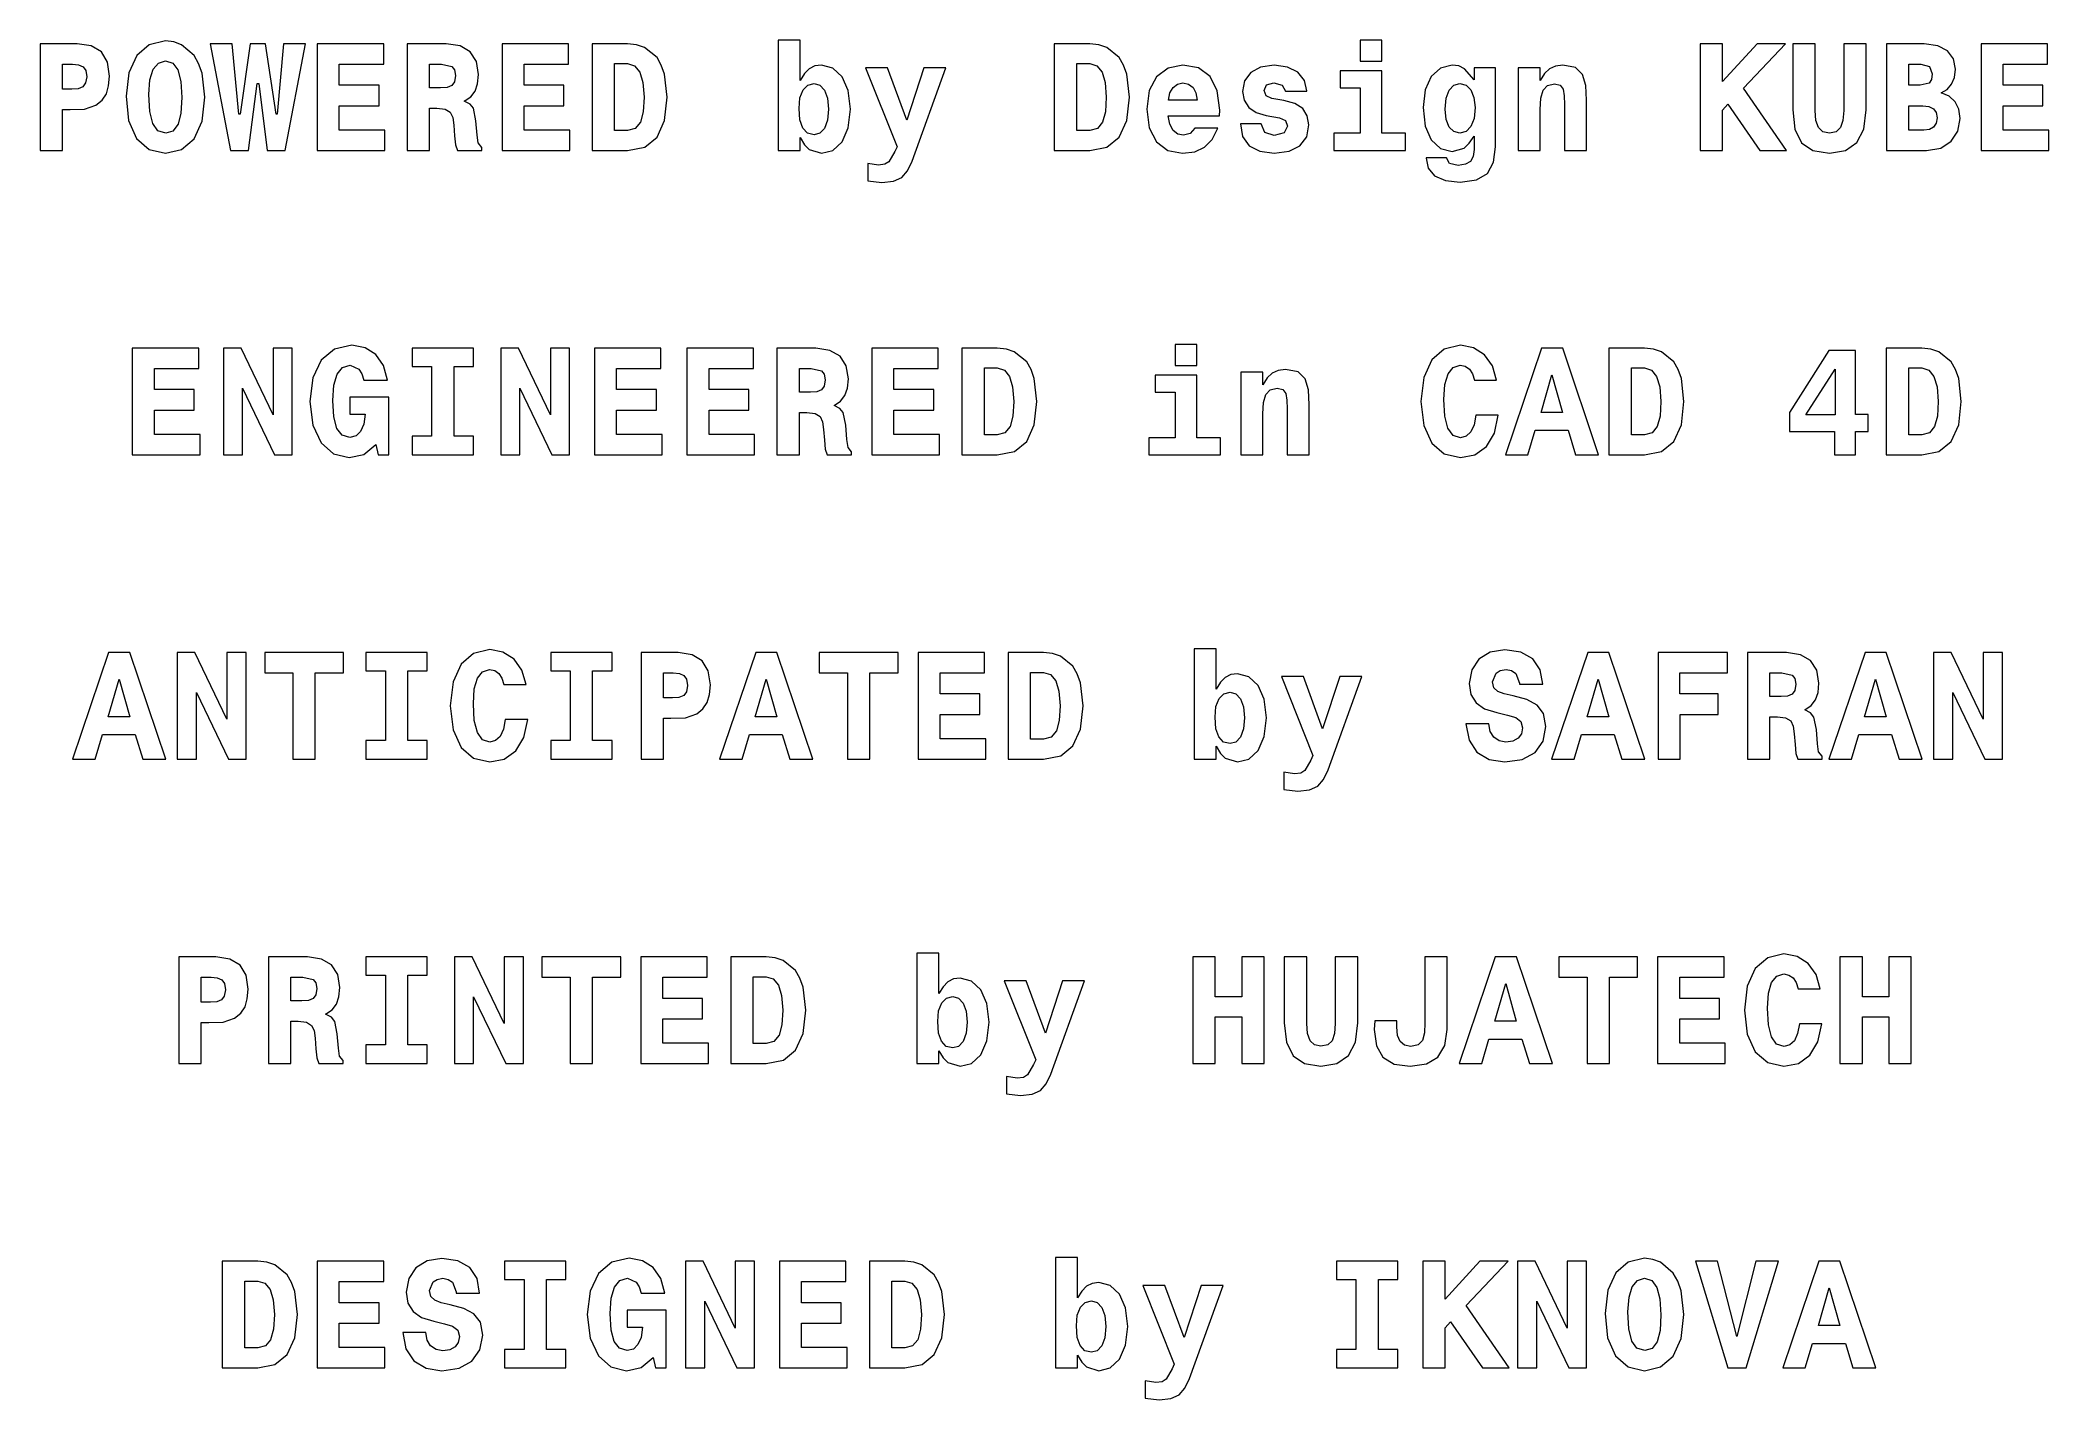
# Model space of a CAD drawing. Extents: x 102 to 168, y 104.1 to 148.8.
import ezdxf

# ---------------------------------------------------------------- set-up
doc = ezdxf.new("R2010")
doc.units = 0

msp = doc.modelspace()

# ---------------------------------------------------------------- linework, layer by layer
at = {"color": 7, "lineweight": 13}
for points in [[(102.042511, 148.643372), (102.042511, 145.143372), (102.778824, 145.143372), (102.778824, 146.484863), (103.02594, 146.484863), (103.500008, 146.5), (103.873207, 146.626083), (104.074936, 146.792511), (104.216141, 147.004318), (104.291794, 147.26152), (104.322052, 147.579254), (104.25145, 148.043228), (104.054764, 148.376083), (103.721909, 148.572769), (103.257935, 148.643372)], [(104.861679, 146.92868), (104.947411, 146.121765), (105.209663, 145.531693), (105.618164, 145.168594), (106.157784, 145.047546), (106.687325, 145.168594), (107.100868, 145.526657), (107.358078, 146.106628), (107.453896, 146.893372), (107.358078, 147.675079), (107.247124, 147.992798), (107.100868, 148.255035), (106.687325, 148.613113), (106.435165, 148.703888), (106.157784, 148.739197), (105.623207, 148.613113), (105.214706, 148.260086), (104.952454, 147.690201)], [(109.50145, 145.143372), (110.091507, 145.143372), (110.752167, 148.648422), (110.036026, 148.648422), (109.824211, 146.333572), (109.78891, 146.333572), (109.440926, 148.648422), (108.94165, 148.648422), (108.608795, 146.333572), (108.563408, 146.333572), (108.34655, 148.648422), (107.630409, 148.648422), (108.291069, 145.143372), (108.886169, 145.143372), (109.173637, 147.337173), (109.219025, 147.337173)], [(111.140495, 148.643372), (111.140495, 145.143372), (113.364563, 145.143372), (113.364563, 145.809082), (111.866722, 145.809082), (111.866722, 146.610947), (113.172913, 146.610947), (113.172913, 147.281708), (111.866722, 147.281708), (111.866722, 147.977661), (113.324211, 147.977661), (113.324211, 148.643372)], [(114.095825, 148.643372), (114.095825, 145.143372), (114.832138, 145.143372), (114.832138, 146.530258), (115.074211, 146.530258), (115.34655, 146.494949), (115.512978, 146.394089), (115.593666, 146.222626), (115.628967, 145.97551), (115.654182, 145.617432), (115.684448, 145.329971), (115.744965, 145.143372), (116.546837, 145.143372), (116.546837, 145.239197), (116.43084, 145.385452), (116.390495, 145.642654), (116.355194, 146.111664), (116.274506, 146.525223), (116.163551, 146.661377), (115.971909, 146.757202), (116.183723, 146.898422), (116.329979, 147.090057), (116.410667, 147.332138), (116.440926, 147.63472), (116.370323, 148.0634), (116.168594, 148.381119), (115.835739, 148.572769), (115.376808, 148.643372)], [(117.21254, 148.643372), (117.21254, 145.143372), (119.436607, 145.143372), (119.436607, 145.809082), (117.938766, 145.809082), (117.938766, 146.610947), (119.244965, 146.610947), (119.244965, 147.281708), (117.938766, 147.281708), (117.938766, 147.977661), (119.396255, 147.977661), (119.396255, 148.643372)], [(121.332855, 148.643372), (120.167877, 148.643372), (120.167877, 145.143372), (121.332855, 145.143372), (121.897705, 145.249283), (122.301163, 145.582138), (122.548279, 146.126801), (122.63401, 146.893372), (122.548279, 147.644806), (122.442368, 147.947403), (122.301163, 148.194519), (121.892654, 148.527374), (121.630409, 148.613113)], [(126.280266, 148.764404), (126.280266, 145.143372), (127.00145, 145.143372), (127.00145, 145.561966), (127.142654, 145.329971), (127.298996, 145.168594), (127.702454, 145.047546), (128.080704, 145.143372), (128.383286, 145.425797), (128.579971, 145.88472), (128.655624, 146.5), (128.579971, 147.110229), (128.383286, 147.564117), (128.080704, 147.846542), (127.702454, 147.947403), (127.480553, 147.917145), (127.298996, 147.82637), (127.142654, 147.664978), (127.00145, 147.438034), (127.00145, 148.764404)], [(136.51297, 148.643372), (135.347992, 148.643372), (135.347992, 145.143372), (136.51297, 145.143372), (137.07782, 145.249283), (137.481277, 145.582138), (137.728394, 146.126801), (137.814117, 146.893372), (137.728394, 147.644806), (137.622482, 147.947403), (137.481277, 148.194519), (137.072769, 148.527374), (136.810516, 148.613113)], [(145.394089, 148.764404), (145.394089, 148.078537), (146.105194, 148.078537), (146.105194, 148.764404)], [(156.564835, 148.643372), (156.564835, 145.143372), (157.291061, 145.143372), (157.291061, 146.459656), (157.472626, 146.656342), (158.516571, 145.143372), (159.399139, 145.143372), (157.98703, 147.185883), (159.368866, 148.643372), (158.435883, 148.643372), (157.291061, 147.40274), (157.291061, 148.643372)], [(159.600861, 148.643372), (159.600861, 146.474777), (159.671463, 145.844376), (159.893372, 145.395538), (160.266571, 145.138321), (160.806198, 145.047546), (161.330688, 145.138321), (161.708923, 145.400574), (161.935883, 145.844376), (162.01152, 146.474777), (162.01152, 148.643372), (161.275208, 148.643372), (161.275208, 146.454605), (161.25, 146.126801), (161.174347, 145.889771), (161.028091, 145.753601), (160.806198, 145.708206), (160.594376, 145.753601), (160.44812, 145.889771), (160.362396, 146.121765), (160.337173, 146.454605), (160.337173, 148.643372)], [(162.677231, 148.643372), (162.677231, 145.143372), (163.993515, 145.143372), (164.462524, 145.219025), (164.810516, 145.440918), (165.027374, 145.773773), (165.103027, 146.192368), (165.057632, 146.494949), (164.931549, 146.742081), (164.734863, 146.92363), (164.477661, 147.034576), (164.669312, 147.145538), (164.815552, 147.317001), (164.911377, 147.53891), (164.946686, 147.816284), (164.881119, 148.149139), (164.689484, 148.411377), (164.37175, 148.582855), (163.922913, 148.643372)], [(165.78891, 148.643372), (165.78891, 145.143372), (168.01297, 145.143372), (168.01297, 145.809082), (166.515121, 145.809082), (166.515121, 146.610947), (167.82132, 146.610947), (167.82132, 147.281708), (166.515121, 147.281708), (166.515121, 147.977661), (167.972626, 147.977661), (167.972626, 148.643372)], [(103.101593, 147.977661), (103.303322, 147.957489), (103.44957, 147.891937), (103.540352, 147.765854), (103.57061, 147.564117), (103.535309, 147.357346), (103.444527, 147.231262), (103.288193, 147.16571), (103.081421, 147.150574), (102.778824, 147.150574), (102.778824, 147.977661)], [(106.157784, 148.088623), (106.394821, 148.01297), (106.561249, 147.786026), (106.662109, 147.407776), (106.697411, 146.883286), (106.667152, 146.363831), (106.571335, 146.000717), (106.404907, 145.778824), (106.167877, 145.708206), (105.910667, 145.783859), (105.739197, 146.020889), (105.643379, 146.419312), (105.613121, 146.979111), (105.648422, 147.458206), (105.754326, 147.806198), (105.925797, 148.01297)], [(114.832138, 147.977661), (115.220467, 147.977661), (115.563408, 147.902023), (115.649139, 147.786026), (115.679398, 147.604462), (115.649139, 147.39769), (115.558365, 147.271606), (115.407066, 147.21109), (115.195251, 147.195969), (114.832138, 147.195969)], [(121.332855, 147.992798), (121.56485, 147.922195), (121.736313, 147.715424), (121.837181, 147.372482), (121.877525, 146.893372), (121.847267, 146.409225), (121.756493, 146.066284), (121.585022, 145.864548), (121.332855, 145.798996), (120.909225, 145.798996), (120.909225, 147.992798)], [(129.23056, 144.144806), (129.684448, 144.08934), (130.067734, 144.129684), (130.340057, 144.250717), (130.531708, 144.472626), (130.682999, 144.790344), (131.787476, 147.851578), (131.061249, 147.851578), (130.50145, 146.136887), (129.876083, 147.851578), (129.144821, 147.851578), (130.183716, 145.264404), (130.113113, 145.103027), (129.916428, 144.765137), (129.780273, 144.684433), (129.573486, 144.659225), (129.23056, 144.709656)], [(136.51297, 147.992798), (136.744965, 147.922195), (136.916428, 147.715424), (137.017303, 147.372482), (137.057648, 146.893372), (137.027374, 146.409225), (136.9366, 146.066284), (136.765137, 145.864548), (136.51297, 145.798996), (136.08934, 145.798996), (136.08934, 147.992798)], [(139.96254, 145.869598), (139.811249, 145.69812), (139.594391, 145.637604), (139.40274, 145.677948), (139.25145, 145.798996), (139.140488, 146.000717), (139.090057, 146.278091), (140.779541, 146.278091), (140.784576, 146.459656), (140.703888, 147.100143), (140.466858, 147.569168), (140.088623, 147.851578), (139.574219, 147.947403), (139.085022, 147.846542), (138.706772, 147.564117), (138.464691, 147.105194), (138.384003, 146.5), (138.464691, 145.88472), (138.706772, 145.425797), (139.074936, 145.143372), (139.559082, 145.047546), (139.96254, 145.097977), (140.285309, 145.244232), (140.532425, 145.496399), (140.719025, 145.869598)], [(142.741364, 146.217575), (142.938049, 146.121765), (143.008652, 145.940201), (142.897705, 145.718292), (142.574921, 145.632568), (142.267288, 145.733429), (142.146255, 146.015854), (141.460373, 146.015854), (141.530975, 145.60231), (141.747833, 145.294662), (142.095825, 145.113113), (142.569885, 145.047546), (143.059082, 145.113113), (143.417145, 145.294662), (143.639053, 145.587173), (143.714691, 145.980545), (143.659225, 146.283142), (143.507935, 146.515137), (143.250717, 146.681549), (142.887604, 146.782425), (142.494232, 146.847977), (142.307648, 146.933716), (142.23703, 147.11528), (142.322769, 147.291794), (142.559799, 147.367432), (142.837173, 147.286743), (142.94812, 147.090057), (143.639053, 147.090057), (143.639053, 147.100143), (143.5634, 147.443085), (143.351593, 147.710373), (143.013687, 147.881851), (142.569885, 147.942368), (142.126083, 147.881851), (141.803314, 147.705338), (141.601593, 147.432999), (141.536026, 147.079971), (141.586456, 146.78746), (141.737762, 146.555481), (141.979828, 146.389053), (142.312683, 146.293228)], [(149.141205, 145.17363), (149.110947, 144.946686), (149.020172, 144.780258), (148.858795, 144.684433), (148.616714, 144.649139), (148.329254, 144.714691), (148.233429, 144.896255), (147.557632, 144.896255), (147.557632, 144.886169), (147.628235, 144.553314), (147.840057, 144.306198), (148.193085, 144.154892), (148.682281, 144.099426), (149.216858, 144.175079), (149.574921, 144.386887), (149.771606, 144.755051), (149.837173, 145.264404), (149.837173, 147.856628), (149.141205, 147.856628), (149.141205, 147.458206), (148.823486, 147.82637), (148.636887, 147.917145), (148.414978, 147.947403), (148.031708, 147.846542), (147.729111, 147.569168), (147.532425, 147.130402), (147.461823, 146.555481), (147.532425, 145.940201), (147.729111, 145.486313), (148.031708, 145.203888), (148.414978, 145.108063), (148.80835, 145.219025), (148.969742, 145.375366), (149.141205, 145.607346)], [(150.583572, 147.851578), (150.583572, 145.143372), (151.304749, 145.143372), (151.304749, 146.489914), (151.324921, 146.858063), (151.400574, 147.120316), (151.546829, 147.276657), (151.773773, 147.332138), (151.960373, 147.281708), (152.061234, 147.150574), (152.096542, 146.933716), (152.106628, 146.651291), (152.106628, 145.143372), (152.827805, 145.143372), (152.827805, 146.78746), (152.802597, 147.271606), (152.701721, 147.63472), (152.469742, 147.861664), (152.056198, 147.942368), (151.814117, 147.912109), (151.612396, 147.82132), (151.445969, 147.664978), (151.304749, 147.438034), (151.304749, 147.851578)], [(163.413544, 147.977661), (163.811951, 147.977661), (164.089325, 147.896973), (164.18515, 147.654892), (164.159943, 147.468292), (164.08429, 147.35231), (163.791779, 147.281708), (163.413544, 147.281708)], [(127.460381, 147.342224), (127.652023, 147.286743), (127.803322, 147.125366), (127.899139, 146.863113), (127.934448, 146.5), (127.899139, 146.131851), (127.803322, 145.864548), (127.652023, 145.703171), (127.460381, 145.65274), (127.248566, 145.703171), (127.092224, 145.869598), (126.996407, 146.141937), (126.966141, 146.520172), (126.996407, 146.873199), (127.097267, 147.130402), (127.253609, 147.286743)], [(140.043228, 146.797546), (139.105194, 146.797546), (139.145538, 147.029541), (139.25145, 147.206055), (139.397705, 147.317001), (139.574219, 147.357346), (139.760803, 147.317001), (139.907059, 147.21109), (139.997833, 147.034576)], [(146.881851, 145.703171), (146.105194, 145.703171), (146.105194, 147.760803), (144.738464, 147.760803), (144.738464, 147.195969), (145.394089, 147.195969), (145.394089, 145.703171), (144.531708, 145.703171), (144.531708, 145.143372), (146.881851, 145.143372)], [(148.672195, 145.708206), (148.47551, 145.758652), (148.319168, 145.909943), (148.218292, 146.157059), (148.182999, 146.5), (148.218292, 146.863113), (148.314117, 147.125366), (148.470459, 147.286743), (148.672195, 147.342224), (148.873917, 147.286743), (149.035309, 147.130402), (149.131119, 146.883286), (149.171478, 146.555481), (149.136169, 146.187317), (149.035309, 145.925079), (148.878967, 145.758652)], [(163.413544, 146.610947), (163.872467, 146.610947), (164.074203, 146.585739), (164.220459, 146.510086), (164.311234, 146.389053), (164.341492, 146.217575), (164.311234, 146.036026), (164.225494, 145.909943), (164.089325, 145.83429), (163.90274, 145.809082), (163.413544, 145.809082)], [(105.068443, 138.643372), (105.068443, 135.143372), (107.292511, 135.143372), (107.292511, 135.809082), (105.79467, 135.809082), (105.79467, 136.610947), (107.100868, 136.610947), (107.100868, 137.281708), (105.79467, 137.281708), (105.79467, 137.977661), (107.252159, 137.977661), (107.252159, 138.643372)], [(108.059082, 138.643372), (108.059082, 135.143372), (108.689484, 135.143372), (108.689484, 137.327087), (109.743515, 135.143372), (110.323486, 135.143372), (110.323486, 138.643372), (109.693085, 138.643372), (109.693085, 136.44957), (108.639053, 138.643372)], [(113.445244, 137.58934), (113.314125, 138.073486), (113.067001, 138.4366), (112.719025, 138.658508), (112.280258, 138.739197), (111.70533, 138.613113), (111.271614, 138.244949), (110.99424, 137.664978), (110.898415, 136.893372), (110.99424, 136.116714), (111.271614, 135.536743), (111.680115, 135.168594), (112.194527, 135.047546), (112.67363, 135.153458), (113.061958, 135.476227), (113.142654, 135.143372), (113.490631, 135.143372), (113.490631, 137.034576), (112.209656, 137.034576), (112.209656, 136.474777), (112.719025, 136.474777), (112.668587, 136.141937), (112.567726, 135.904892), (112.416428, 135.758652), (112.214699, 135.713257), (111.96254, 135.783859), (111.786026, 136.005768), (111.685158, 136.384003), (111.6549, 136.92363), (111.690201, 137.427948), (111.796112, 137.791061), (111.972626, 138.007919), (112.224785, 138.083572), (112.512253, 137.957489), (112.60807, 137.806198), (112.67363, 137.58934)], [(114.897697, 138.038177), (114.897697, 135.748566), (114.257202, 135.748566), (114.257202, 135.143372), (116.274498, 135.143372), (116.274498, 135.748566), (115.63401, 135.748566), (115.63401, 138.038177), (116.274498, 138.038177), (116.274498, 138.643372), (114.257202, 138.643372), (114.257202, 138.038177)], [(117.167145, 138.643372), (117.167145, 135.143372), (117.797554, 135.143372), (117.797554, 137.327087), (118.851585, 135.143372), (119.431557, 135.143372), (119.431557, 138.643372), (118.801155, 138.643372), (118.801155, 136.44957), (117.747116, 138.643372)], [(120.248558, 138.643372), (120.248558, 135.143372), (122.472626, 135.143372), (122.472626, 135.809082), (120.974785, 135.809082), (120.974785, 136.610947), (122.280983, 136.610947), (122.280983, 137.281708), (120.974785, 137.281708), (120.974785, 137.977661), (122.432281, 137.977661), (122.432281, 138.643372)], [(123.284584, 138.643372), (123.284584, 135.143372), (125.508652, 135.143372), (125.508652, 135.809082), (124.010811, 135.809082), (124.010811, 136.610947), (125.317001, 136.610947), (125.317001, 137.281708), (124.010811, 137.281708), (124.010811, 137.977661), (125.4683, 137.977661), (125.4683, 138.643372)], [(126.239914, 138.643372), (126.239914, 135.143372), (126.976227, 135.143372), (126.976227, 136.530258), (127.2183, 136.530258), (127.490639, 136.494949), (127.657059, 136.394089), (127.737755, 136.222626), (127.773056, 135.97551), (127.798271, 135.617432), (127.828537, 135.329971), (127.889053, 135.143372), (128.690918, 135.143372), (128.690918, 135.239197), (128.574936, 135.385452), (128.534576, 135.642654), (128.499283, 136.111664), (128.418594, 136.525223), (128.307648, 136.661377), (128.115997, 136.757202), (128.32782, 136.898422), (128.47406, 137.090057), (128.554764, 137.332138), (128.585022, 137.63472), (128.514404, 138.0634), (128.312683, 138.381119), (127.979828, 138.572769), (127.520897, 138.643372)], [(129.356628, 138.643372), (129.356628, 135.143372), (131.580688, 135.143372), (131.580688, 135.809082), (130.082855, 135.809082), (130.082855, 136.610947), (131.389053, 136.610947), (131.389053, 137.281708), (130.082855, 137.281708), (130.082855, 137.977661), (131.540344, 137.977661), (131.540344, 138.643372)], [(133.476944, 138.643372), (132.311966, 138.643372), (132.311966, 135.143372), (133.476944, 135.143372), (134.041794, 135.249283), (134.445251, 135.582138), (134.692368, 136.126801), (134.778107, 136.893372), (134.692368, 137.644806), (134.586456, 137.947403), (134.445251, 138.194519), (134.036743, 138.527374), (133.77449, 138.613113)], [(139.322052, 138.764404), (139.322052, 138.078537), (140.033142, 138.078537), (140.033142, 138.764404)], [(149.196686, 136.444519), (149.136169, 136.121765), (149.030258, 135.889771), (148.878967, 135.748566), (148.692352, 135.703171), (148.445236, 135.778824), (148.278809, 136.015854), (148.177948, 136.409225), (148.14769, 136.958939), (148.177948, 137.44812), (148.283859, 137.801147), (148.450287, 138.01297), (148.682281, 138.083572), (148.848694, 138.048264), (148.984863, 137.957489), (149.085724, 137.801147), (149.151291, 137.58934), (149.877518, 137.58934), (149.741348, 138.0634), (149.484146, 138.426514), (149.121033, 138.658508), (148.687317, 138.739197), (148.15274, 138.613113), (147.744232, 138.260086), (147.481979, 137.680115), (147.391205, 136.893372), (147.481979, 136.101578), (147.744232, 135.521606), (148.15274, 135.168594), (148.687317, 135.047546), (149.161377, 135.143372), (149.539627, 135.41571), (149.801865, 135.854462), (149.932999, 136.444519)], [(151.350143, 138.643372), (150.164978, 135.143372), (150.906342, 135.143372), (151.143372, 135.945251), (152.222626, 135.945251), (152.469742, 135.143372), (153.226227, 135.143372), (152.046112, 138.643372)], [(154.729095, 138.643372), (153.564117, 138.643372), (153.564117, 135.143372), (154.729095, 135.143372), (155.293945, 135.249283), (155.697403, 135.582138), (155.944519, 136.126801), (156.030258, 136.893372), (155.944519, 137.644806), (155.838608, 137.947403), (155.697403, 138.194519), (155.288895, 138.527374), (155.026657, 138.613113)], [(160.977661, 135.904892), (160.977661, 135.143372), (161.668579, 135.143372), (161.668579, 135.904892), (162.077087, 135.904892), (162.077087, 136.464691), (161.668579, 136.464691), (161.668579, 138.567719), (160.791061, 138.567719), (159.494949, 136.525223), (159.494949, 135.904892)], [(163.837173, 138.643372), (162.67218, 138.643372), (162.67218, 135.143372), (163.837173, 135.143372), (164.402008, 135.249283), (164.805466, 135.582138), (165.052582, 136.126801), (165.138321, 136.893372), (165.052582, 137.644806), (164.946686, 137.947403), (164.805466, 138.194519), (164.396973, 138.527374), (164.13472, 138.613113)], [(126.976227, 137.977661), (127.364555, 137.977661), (127.707497, 137.902023), (127.793228, 137.786026), (127.823486, 137.604462), (127.793228, 137.39769), (127.702454, 137.271606), (127.551155, 137.21109), (127.33934, 137.195969), (126.976227, 137.195969)], [(133.476944, 137.992798), (133.708939, 137.922195), (133.880402, 137.715424), (133.981262, 137.372482), (134.021606, 136.893372), (133.991364, 136.409225), (133.900574, 136.066284), (133.729111, 135.864548), (133.476944, 135.798996), (133.053314, 135.798996), (133.053314, 137.992798)], [(141.475494, 137.851578), (141.475494, 135.143372), (142.196686, 135.143372), (142.196686, 136.489914), (142.216858, 136.858063), (142.292511, 137.120316), (142.438751, 137.276657), (142.66571, 137.332138), (142.852295, 137.281708), (142.953171, 137.150574), (142.988464, 136.933716), (142.998566, 136.651291), (142.998566, 135.143372), (143.719742, 135.143372), (143.719742, 136.78746), (143.694519, 137.271606), (143.593658, 137.63472), (143.361664, 137.861664), (142.94812, 137.942368), (142.706055, 137.912109), (142.504318, 137.82132), (142.337891, 137.664978), (142.196686, 137.438034), (142.196686, 137.851578)], [(154.729095, 137.992798), (154.96109, 137.922195), (155.132568, 137.715424), (155.233429, 137.372482), (155.273773, 136.893372), (155.243515, 136.409225), (155.15274, 136.066284), (154.981262, 135.864548), (154.729095, 135.798996), (154.305466, 135.798996), (154.305466, 137.992798)], [(160.034576, 136.44957), (160.997833, 137.957489), (160.997833, 136.44957)], [(163.837173, 137.992798), (164.069153, 137.922195), (164.240631, 137.715424), (164.341492, 137.372482), (164.381836, 136.893372), (164.351578, 136.409225), (164.260803, 136.066284), (164.089325, 135.864548), (163.837173, 135.798996), (163.413544, 135.798996), (163.413544, 137.992798)], [(140.809799, 135.703171), (140.033142, 135.703171), (140.033142, 137.760803), (138.666428, 137.760803), (138.666428, 137.195969), (139.322052, 137.195969), (139.322052, 135.703171), (138.459656, 135.703171), (138.459656, 135.143372), (140.809799, 135.143372)], [(151.693085, 137.770889), (152.041061, 136.535309), (151.335007, 136.535309)], [(104.291794, 128.643372), (103.106636, 125.143372), (103.847992, 125.143372), (104.085022, 125.945244), (105.164276, 125.945244), (105.411392, 125.143372), (106.167877, 125.143372), (104.987762, 128.643372)], [(106.541077, 128.643372), (106.541077, 125.143372), (107.171478, 125.143372), (107.171478, 127.327087), (108.22551, 125.143372), (108.805481, 125.143372), (108.805481, 128.643372), (108.175079, 128.643372), (108.175079, 126.44957), (107.121048, 128.643372)], [(110.343666, 127.977669), (110.343666, 125.143372), (111.074936, 125.143372), (111.074936, 127.977669), (112.002892, 127.977669), (112.002892, 128.643372), (109.41571, 128.643372), (109.41571, 127.977669)], [(113.379692, 128.038177), (113.379692, 125.748558), (112.739197, 125.748558), (112.739197, 125.143372), (114.756493, 125.143372), (114.756493, 125.748558), (114.116005, 125.748558), (114.116005, 128.038177), (114.756493, 128.038177), (114.756493, 128.643372), (112.739197, 128.643372), (112.739197, 128.038177)], [(117.318451, 126.444527), (117.257935, 126.121758), (117.152023, 125.889771), (117.000725, 125.748558), (116.814133, 125.703171), (116.567009, 125.778816), (116.400581, 126.015846), (116.299721, 126.409225), (116.269463, 126.958931), (116.299721, 127.448128), (116.405624, 127.801155), (116.572052, 128.01297), (116.804039, 128.083572), (116.970467, 128.048264), (117.106636, 127.957489), (117.207504, 127.801155), (117.273064, 127.58934), (117.999283, 127.58934), (117.863121, 128.0634), (117.605911, 128.426514), (117.242805, 128.658508), (116.809082, 128.739197), (116.274506, 128.613113), (115.866005, 128.260086), (115.603752, 127.680115), (115.512978, 126.893372), (115.603752, 126.101585), (115.866005, 125.521614), (116.274506, 125.168587), (116.809082, 125.047554), (117.28315, 125.143372), (117.661392, 125.415703), (117.923637, 125.854469), (118.054764, 126.444527)], [(119.451736, 128.038177), (119.451736, 125.748558), (118.811249, 125.748558), (118.811249, 125.143372), (120.828537, 125.143372), (120.828537, 125.748558), (120.188049, 125.748558), (120.188049, 128.038177), (120.828537, 128.038177), (120.828537, 128.643372), (118.811249, 128.643372), (118.811249, 128.038177)], [(121.776665, 128.643372), (121.776665, 125.143372), (122.512978, 125.143372), (122.512978, 126.484871), (122.760094, 126.484871), (123.234161, 126.5), (123.607361, 126.626083), (123.809082, 126.792503), (123.950294, 127.004326), (124.02594, 127.261528), (124.056206, 127.579254), (123.985596, 128.043228), (123.78891, 128.376083), (123.456062, 128.572769), (122.992081, 128.643372)], [(125.543961, 128.643372), (124.358795, 125.143372), (125.100151, 125.143372), (125.337189, 125.945244), (126.416435, 125.945244), (126.663551, 125.143372), (127.420036, 125.143372), (126.239922, 128.643372)], [(128.559814, 127.977669), (128.559814, 125.143372), (129.291077, 125.143372), (129.291077, 127.977669), (130.219025, 127.977669), (130.219025, 128.643372), (127.631851, 128.643372), (127.631851, 127.977669)], [(130.874649, 128.643372), (130.874649, 125.143372), (133.098709, 125.143372), (133.098709, 125.809074), (131.600876, 125.809074), (131.600876, 126.610954), (132.907074, 126.610954), (132.907074, 127.2817), (131.600876, 127.2817), (131.600876, 127.977669), (133.058365, 127.977669), (133.058365, 128.643372)], [(134.994965, 128.643372), (133.829971, 128.643372), (133.829971, 125.143372), (134.994965, 125.143372), (135.559799, 125.249283), (135.963257, 125.58213), (136.210388, 126.126801), (136.296112, 126.893372), (136.210388, 127.644814), (136.104477, 127.947403), (135.963257, 128.194519), (135.554764, 128.527374), (135.292511, 128.613113)], [(139.942368, 128.764404), (139.942368, 125.143372), (140.663544, 125.143372), (140.663544, 125.561958), (140.804764, 125.329971), (140.96109, 125.168587), (141.364563, 125.047554), (141.742798, 125.143372), (142.045395, 125.425789), (142.242081, 125.884727), (142.317719, 126.5), (142.242081, 127.110229), (142.045395, 127.564117), (141.742798, 127.846542), (141.364563, 127.947403), (141.142654, 127.917145), (140.96109, 127.82637), (140.804764, 127.664986), (140.663544, 127.438042), (140.663544, 128.764404)], [(151.390488, 127.599426), (151.304749, 128.078537), (151.062683, 128.4366), (150.674347, 128.653458), (150.144806, 128.734146), (149.66571, 128.653458), (149.297546, 128.426514), (149.060516, 128.078537), (148.979828, 127.629684), (149.035309, 127.261528), (149.201736, 126.989197), (149.484146, 126.797554), (149.887604, 126.671471), (150.235596, 126.590775), (150.502884, 126.505043), (150.669312, 126.37896), (150.729828, 126.172188), (150.689484, 125.975502), (150.583572, 125.829254), (150.407059, 125.733429), (150.180115, 125.703171), (149.958221, 125.743515), (149.781708, 125.859512), (149.66571, 126.046112), (149.620316, 126.298271), (148.868881, 126.298271), (148.969742, 125.76873), (149.231995, 125.375359), (149.630402, 125.133286), (150.149857, 125.047554), (150.719742, 125.133286), (151.138336, 125.360229), (151.400574, 125.728386), (151.491364, 126.21254), (151.41571, 126.636169), (151.203888, 126.913544), (150.865997, 127.0951), (150.417145, 127.216141), (150.124634, 127.2817), (149.917877, 127.362389), (149.786743, 127.483429), (149.746399, 127.680115), (149.862396, 127.967583), (149.998566, 128.048264), (150.185165, 128.083572), (150.361664, 128.048264), (150.502884, 127.957489), (150.623917, 127.639771), (150.623917, 127.599426)], [(152.868164, 128.643372), (151.682999, 125.143372), (152.424347, 125.143372), (152.661377, 125.945244), (153.740631, 125.945244), (153.987762, 125.143372), (154.744232, 125.143372), (153.564117, 128.643372)], [(155.177948, 128.643372), (155.177948, 125.143372), (155.904175, 125.143372), (155.904175, 126.610954), (157.154907, 126.610954), (157.154907, 127.2817), (155.899139, 127.2817), (155.899139, 127.977669), (157.46254, 127.977669), (157.46254, 128.643372)], [(158.118164, 128.643372), (158.118164, 125.143372), (158.854462, 125.143372), (158.854462, 126.530258), (159.096542, 126.530258), (159.368866, 126.494957), (159.535309, 126.394089), (159.615997, 126.222626), (159.651291, 125.975502), (159.676514, 125.617432), (159.706772, 125.329971), (159.767288, 125.143372), (160.569168, 125.143372), (160.569168, 125.239189), (160.453171, 125.385445), (160.412827, 125.642654), (160.377518, 126.111671), (160.296829, 126.525215), (160.185883, 126.661385), (159.994232, 126.757202), (160.206055, 126.898415), (160.35231, 127.090057), (160.432999, 127.33213), (160.463257, 127.634727), (160.392654, 128.0634), (160.190918, 128.381119), (159.858063, 128.572769), (159.399139, 128.643372)], [(161.976227, 128.643372), (160.791061, 125.143372), (161.53241, 125.143372), (161.769455, 125.945244), (162.848694, 125.945244), (163.095825, 125.143372), (163.852295, 125.143372), (162.67218, 128.643372)], [(164.225494, 128.643372), (164.225494, 125.143372), (164.855896, 125.143372), (164.855896, 127.327087), (165.909943, 125.143372), (166.489914, 125.143372), (166.489914, 128.643372), (165.859512, 128.643372), (165.859512, 126.44957), (164.805481, 128.643372)], [(134.994965, 127.992798), (135.226959, 127.922188), (135.398422, 127.715416), (135.499283, 127.372475), (135.539627, 126.893372), (135.509369, 126.409225), (135.418594, 126.066284), (135.247131, 125.864555), (134.994965, 125.798988), (134.571335, 125.798988), (134.571335, 127.992798)], [(104.634735, 127.770889), (104.982719, 126.535301), (104.276665, 126.535301)], [(122.835739, 127.977669), (123.037476, 127.957489), (123.183723, 127.89193), (123.274506, 127.765854), (123.304764, 127.564117), (123.269463, 127.357346), (123.17868, 127.23127), (123.022339, 127.165703), (122.815567, 127.150574), (122.512978, 127.150574), (122.512978, 127.977669)], [(125.886894, 127.770889), (126.234879, 126.535301), (125.528824, 126.535301)], [(141.122482, 127.342216), (141.314117, 127.286743), (141.465424, 127.125359), (141.561249, 126.863113), (141.596542, 126.5), (141.561249, 126.131844), (141.465424, 125.864555), (141.314117, 125.703171), (141.122482, 125.65274), (140.910675, 125.703171), (140.754333, 125.869598), (140.658508, 126.14193), (140.62825, 126.520172), (140.658508, 126.873199), (140.759369, 127.130402), (140.91571, 127.286743)], [(142.892654, 124.144814), (143.346542, 124.08934), (143.729828, 124.129684), (144.002167, 124.250717), (144.193802, 124.472626), (144.345108, 124.790344), (145.44957, 127.851585), (144.723343, 127.851585), (144.163544, 126.136887), (143.538193, 127.851585), (142.806915, 127.851585), (143.845825, 125.264412), (143.775223, 125.103027), (143.578537, 124.765129), (143.442368, 124.684441), (143.235596, 124.659225), (142.892654, 124.709656)], [(153.21109, 127.770889), (153.559082, 126.535301), (152.853027, 126.535301)], [(158.854462, 127.977669), (159.242798, 127.977669), (159.585739, 127.902016), (159.671478, 127.786026), (159.701721, 127.604469), (159.671478, 127.397697), (159.580688, 127.271614), (159.429398, 127.211098), (159.217575, 127.195969), (158.854462, 127.195969)], [(162.319168, 127.770889), (162.667145, 126.535301), (161.96109, 126.535301)], [(130.83429, 118.764412), (130.83429, 115.143372), (131.555481, 115.143372), (131.555481, 115.561958), (131.696686, 115.329971), (131.853027, 115.168587), (132.256485, 115.047554), (132.634735, 115.143372), (132.937317, 115.425789), (133.134003, 115.884727), (133.209656, 116.5), (133.134003, 117.110229), (132.937317, 117.564117), (132.634735, 117.846542), (132.256485, 117.947403), (132.034592, 117.917145), (131.853027, 117.82637), (131.696686, 117.664986), (131.555481, 117.438042), (131.555481, 118.764412)], [(106.596542, 118.643372), (106.596542, 115.143372), (107.332855, 115.143372), (107.332855, 116.484871), (107.579971, 116.484871), (108.054039, 116.5), (108.427238, 116.626083), (108.628967, 116.792503), (108.770172, 117.004326), (108.845825, 117.261528), (108.876083, 117.579254), (108.805481, 118.043228), (108.608795, 118.376083), (108.27594, 118.572769), (107.811966, 118.643372)], [(109.541786, 118.643372), (109.541786, 115.143372), (110.278099, 115.143372), (110.278099, 116.530258), (110.520172, 116.530258), (110.792511, 116.494957), (110.958939, 116.394089), (111.039627, 116.222626), (111.074928, 115.975502), (111.100143, 115.617432), (111.130409, 115.329971), (111.190926, 115.143372), (111.992798, 115.143372), (111.992798, 115.239189), (111.876801, 115.385445), (111.836456, 115.642654), (111.801155, 116.111671), (111.720467, 116.525215), (111.609512, 116.661385), (111.41787, 116.757202), (111.629684, 116.898415), (111.77594, 117.090057), (111.856628, 117.33213), (111.886887, 117.634727), (111.816284, 118.0634), (111.614555, 118.381126), (111.2817, 118.572769), (110.822769, 118.643372)], [(113.379684, 118.038185), (113.379684, 115.748558), (112.739197, 115.748558), (112.739197, 115.143372), (114.756485, 115.143372), (114.756485, 115.748558), (114.115997, 115.748558), (114.115997, 118.038185), (114.756485, 118.038185), (114.756485, 118.643372), (112.739197, 118.643372), (112.739197, 118.038185)], [(115.649139, 118.643372), (115.649139, 115.143372), (116.279541, 115.143372), (116.279541, 117.327087), (117.333572, 115.143372), (117.913544, 115.143372), (117.913544, 118.643372), (117.283142, 118.643372), (117.283142, 116.44957), (116.229111, 118.643372)], [(119.451729, 117.977669), (119.451729, 115.143372), (120.182999, 115.143372), (120.182999, 117.977669), (121.110954, 117.977669), (121.110954, 118.643372), (118.523781, 118.643372), (118.523781, 117.977669)], [(121.766571, 118.643372), (121.766571, 115.143372), (123.990639, 115.143372), (123.990639, 115.809074), (122.492798, 115.809074), (122.492798, 116.610954), (123.798996, 116.610954), (123.798996, 117.2817), (122.492798, 117.2817), (122.492798, 117.977669), (123.950287, 117.977669), (123.950287, 118.643372)], [(125.886887, 118.643372), (124.721909, 118.643372), (124.721909, 115.143372), (125.886887, 115.143372), (126.451736, 115.249283), (126.855194, 115.58213), (127.10231, 116.126801), (127.188042, 116.893372), (127.10231, 117.644814), (126.996399, 117.947403), (126.855194, 118.194527), (126.446686, 118.527374), (126.184441, 118.613113)], [(139.902023, 118.643372), (139.902023, 115.143372), (140.638336, 115.143372), (140.638336, 116.671471), (141.505768, 116.671471), (141.505768, 115.143372), (142.23703, 115.143372), (142.23703, 118.643372), (141.505768, 118.643372), (141.505768, 117.33213), (140.638336, 117.33213), (140.638336, 118.643372)], [(142.90274, 118.643372), (142.90274, 116.474785), (142.973343, 115.844383), (143.195251, 115.395531), (143.568451, 115.138329), (144.108063, 115.047554), (144.632568, 115.138329), (145.010803, 115.400574), (145.237747, 115.844383), (145.3134, 116.474785), (145.3134, 118.643372), (144.577087, 118.643372), (144.577087, 116.454613), (144.55188, 116.126801), (144.476227, 115.889771), (144.329971, 115.753601), (144.108063, 115.708214), (143.896255, 115.753601), (143.75, 115.889771), (143.664261, 116.121758), (143.639053, 116.454613), (143.639053, 118.643372)], [(146.604462, 116.545387), (145.873199, 116.545387), (145.858063, 116.257927), (145.92868, 115.723343), (146.140488, 115.3451), (146.508636, 115.123199), (147.033142, 115.047554), (147.572769, 115.128242), (147.951004, 115.350143), (148.177948, 115.728386), (148.253601, 116.26297), (148.253601, 118.643372), (147.522339, 118.643372), (147.522339, 116.479828), (147.507202, 116.146973), (147.446686, 115.899857), (147.305481, 115.753601), (147.0634, 115.703171), (146.846542, 115.738472), (146.705322, 115.859512), (146.624634, 116.061241), (146.599426, 116.348701)], [(149.832123, 118.643372), (148.646973, 115.143372), (149.388321, 115.143372), (149.625366, 115.945244), (150.704605, 115.945244), (150.951721, 115.143372), (151.708206, 115.143372), (150.528091, 118.643372)], [(152.847977, 117.977669), (152.847977, 115.143372), (153.579254, 115.143372), (153.579254, 117.977669), (154.507202, 117.977669), (154.507202, 118.643372), (151.920029, 118.643372), (151.920029, 117.977669)], [(155.162811, 118.643372), (155.162811, 115.143372), (157.386887, 115.143372), (157.386887, 115.809074), (155.889038, 115.809074), (155.889038, 116.610954), (157.195236, 116.610954), (157.195236, 117.2817), (155.889038, 117.2817), (155.889038, 117.977669), (157.346542, 117.977669), (157.346542, 118.643372)], [(159.822754, 116.444527), (159.762238, 116.121758), (159.656342, 115.889771), (159.505035, 115.748558), (159.318436, 115.703171), (159.07132, 115.778816), (158.904892, 116.015846), (158.804031, 116.409225), (158.773773, 116.958931), (158.804031, 117.448128), (158.909943, 117.801155), (159.076355, 118.01297), (159.30835, 118.083572), (159.474777, 118.048271), (159.610947, 117.957489), (159.711807, 117.801155), (159.777374, 117.58934), (160.503601, 117.58934), (160.367432, 118.0634), (160.110229, 118.426514), (159.747116, 118.658501), (159.3134, 118.739197), (158.778809, 118.613113), (158.370316, 118.260086), (158.108063, 117.680115), (158.017288, 116.893372), (158.108063, 116.101585), (158.370316, 115.521614), (158.778809, 115.168587), (159.3134, 115.047554), (159.78746, 115.143372), (160.16571, 115.415703), (160.427948, 115.854469), (160.559082, 116.444527)], [(161.154175, 118.643372), (161.154175, 115.143372), (161.890488, 115.143372), (161.890488, 116.671471), (162.757919, 116.671471), (162.757919, 115.143372), (163.489197, 115.143372), (163.489197, 118.643372), (162.757919, 118.643372), (162.757919, 117.33213), (161.890488, 117.33213), (161.890488, 118.643372)], [(107.655624, 117.977669), (107.857353, 117.957489), (108.003601, 117.89193), (108.094383, 117.765854), (108.124641, 117.564117), (108.08934, 117.357346), (107.998558, 117.23127), (107.842224, 117.165703), (107.635452, 117.150574), (107.332855, 117.150574), (107.332855, 117.977669)], [(110.278099, 117.977669), (110.666428, 117.977669), (111.009369, 117.902016), (111.0951, 117.786026), (111.125366, 117.604469), (111.0951, 117.397697), (111.004326, 117.271614), (110.853027, 117.211098), (110.641212, 117.195969), (110.278099, 117.195969)], [(125.886887, 117.992798), (126.118881, 117.922188), (126.290344, 117.715416), (126.391212, 117.372475), (126.431557, 116.893372), (126.401299, 116.409225), (126.310524, 116.066284), (126.139053, 115.864555), (125.886887, 115.798988), (125.463257, 115.798988), (125.463257, 117.992798)], [(133.784576, 114.144814), (134.23848, 114.08934), (134.621765, 114.129684), (134.894089, 114.250717), (135.085739, 114.472626), (135.23703, 114.790344), (136.341507, 117.851585), (135.61528, 117.851585), (135.055481, 116.136887), (134.430115, 117.851585), (133.698853, 117.851585), (134.737762, 115.264412), (134.667145, 115.103027), (134.470459, 114.765129), (134.33429, 114.684441), (134.127518, 114.659225), (133.784576, 114.709656)], [(150.175079, 117.770889), (150.523056, 116.535301), (149.817001, 116.535301)], [(132.014404, 117.342216), (132.206055, 117.286743), (132.357346, 117.125359), (132.453171, 116.863113), (132.48848, 116.5), (132.453171, 116.131844), (132.357346, 115.864555), (132.206055, 115.703171), (132.014404, 115.65274), (131.802597, 115.703171), (131.646255, 115.869598), (131.55043, 116.14193), (131.520172, 116.520172), (131.55043, 116.873199), (131.651306, 117.130402), (131.807648, 117.286743)], [(109.188766, 108.643372), (108.023781, 108.643372), (108.023781, 105.143372), (109.188766, 105.143372), (109.753609, 105.249283), (110.157066, 105.58213), (110.404182, 106.126801), (110.489914, 106.893372), (110.404182, 107.644814), (110.298279, 107.947403), (110.157066, 108.194527), (109.748566, 108.527374), (109.486313, 108.613113)], [(111.140495, 108.643372), (111.140495, 105.143372), (113.364555, 105.143372), (113.364555, 105.809074), (111.866722, 105.809074), (111.866722, 106.610954), (113.172913, 106.610954), (113.172913, 107.2817), (111.866722, 107.2817), (111.866722, 107.977669), (113.324211, 107.977669), (113.324211, 108.643372)], [(116.476227, 107.599426), (116.390495, 108.078529), (116.148422, 108.4366), (115.760094, 108.653458), (115.230553, 108.734146), (114.751442, 108.653458), (114.383286, 108.426514), (114.146255, 108.078529), (114.065567, 107.629684), (114.12104, 107.261528), (114.287468, 106.989197), (114.569885, 106.797554), (114.973351, 106.671471), (115.321327, 106.590775), (115.588623, 106.505043), (115.755051, 106.37896), (115.815567, 106.172188), (115.775223, 105.975502), (115.669312, 105.829254), (115.492798, 105.733429), (115.265854, 105.703171), (115.043953, 105.743515), (114.867439, 105.859512), (114.751442, 106.046112), (114.706055, 106.298271), (113.954613, 106.298271), (114.055481, 105.76873), (114.317726, 105.375359), (114.716141, 105.133286), (115.235596, 105.047554), (115.805481, 105.133286), (116.224068, 105.360229), (116.486313, 105.728386), (116.577095, 106.21254), (116.501442, 106.636169), (116.289627, 106.913544), (115.951736, 107.0951), (115.502884, 107.216141), (115.210381, 107.2817), (115.003609, 107.362389), (114.872482, 107.483429), (114.832138, 107.680115), (114.948128, 107.967583), (115.084297, 108.048271), (115.270897, 108.083572), (115.447411, 108.048271), (115.588623, 107.957489), (115.709656, 107.639771), (115.709656, 107.599426)], [(117.933723, 108.038185), (117.933723, 105.748558), (117.293228, 105.748558), (117.293228, 105.143372), (119.310524, 105.143372), (119.310524, 105.748558), (118.670036, 105.748558), (118.670036, 108.038185), (119.310524, 108.038185), (119.310524, 108.643372), (117.293228, 108.643372), (117.293228, 108.038185)], [(122.553314, 107.58934), (122.422195, 108.073486), (122.175079, 108.4366), (121.827095, 108.658501), (121.388336, 108.739197), (120.813408, 108.613113), (120.379684, 108.244957), (120.10231, 107.664986), (120.006485, 106.893372), (120.10231, 106.116714), (120.379684, 105.536743), (120.788193, 105.168587), (121.302597, 105.047554), (121.781708, 105.153458), (122.170036, 105.476227), (122.250725, 105.143372), (122.598709, 105.143372), (122.598709, 107.034584), (121.317726, 107.034584), (121.317726, 106.474785), (121.827095, 106.474785), (121.776665, 106.14193), (121.675797, 105.9049), (121.524498, 105.758644), (121.322769, 105.713257), (121.07061, 105.783859), (120.894096, 106.00576), (120.793228, 106.384003), (120.76297, 106.92363), (120.798279, 107.427956), (120.904182, 107.791069), (121.080696, 108.007927), (121.332855, 108.083572), (121.620323, 107.957489), (121.716141, 107.806198), (121.781708, 107.58934)], [(123.239197, 108.643372), (123.239197, 105.143372), (123.869598, 105.143372), (123.869598, 107.327087), (124.923637, 105.143372), (125.503609, 105.143372), (125.503609, 108.643372), (124.873199, 108.643372), (124.873199, 106.44957), (123.819168, 108.643372)], [(126.32061, 108.643372), (126.32061, 105.143372), (128.544678, 105.143372), (128.544678, 105.809074), (127.046837, 105.809074), (127.046837, 106.610954), (128.353027, 106.610954), (128.353027, 107.2817), (127.046837, 107.2817), (127.046837, 107.977669), (128.504333, 107.977669), (128.504333, 108.643372)], [(130.440933, 108.643372), (129.27594, 108.643372), (129.27594, 105.143372), (130.440933, 105.143372), (131.005768, 105.249283), (131.409225, 105.58213), (131.656342, 106.126801), (131.742081, 106.893372), (131.656342, 107.644814), (131.550446, 107.947403), (131.409225, 108.194527), (131.000732, 108.527374), (130.73848, 108.613113)], [(135.388336, 108.764412), (135.388336, 105.143372), (136.109512, 105.143372), (136.109512, 105.561958), (136.250732, 105.329971), (136.407059, 105.168587), (136.810516, 105.047554), (137.188766, 105.143372), (137.491364, 105.425789), (137.688049, 105.884727), (137.763687, 106.5), (137.688049, 107.110229), (137.491364, 107.564117), (137.188766, 107.846542), (136.810516, 107.947403), (136.588623, 107.917145), (136.407059, 107.82637), (136.250732, 107.664986), (136.109512, 107.438042), (136.109512, 108.764412)], [(145.257935, 108.038185), (145.257935, 105.748558), (144.617432, 105.748558), (144.617432, 105.143372), (146.634735, 105.143372), (146.634735, 105.748558), (145.994232, 105.748558), (145.994232, 108.038185), (146.634735, 108.038185), (146.634735, 108.643372), (144.617432, 108.643372), (144.617432, 108.038185)], [(147.456772, 108.643372), (147.456772, 105.143372), (148.182999, 105.143372), (148.182999, 106.459656), (148.364563, 106.656342), (149.408508, 105.143372), (150.291061, 105.143372), (148.878967, 107.185883), (150.260803, 108.643372), (149.327805, 108.643372), (148.182999, 107.40274), (148.182999, 108.643372)], [(150.5634, 108.643372), (150.5634, 105.143372), (151.193802, 105.143372), (151.193802, 107.327087), (152.247833, 105.143372), (152.827805, 105.143372), (152.827805, 108.643372), (152.197403, 108.643372), (152.197403, 106.44957), (151.143372, 108.643372)], [(153.438034, 106.928673), (153.523773, 106.121758), (153.786026, 105.5317), (154.194519, 105.168587), (154.734146, 105.047554), (155.263687, 105.168587), (155.677231, 105.526657), (155.934433, 106.106628), (156.030258, 106.893372), (155.934433, 107.675072), (155.823486, 107.992798), (155.677231, 108.255043), (155.263687, 108.613113), (155.01152, 108.703888), (154.734146, 108.739197), (154.19957, 108.613113), (153.791061, 108.260086), (153.528809, 107.690201)], [(157.13472, 108.648415), (156.403458, 108.648415), (157.472626, 105.143372), (158.067719, 105.143372), (159.136887, 108.648415), (158.395538, 108.648415), (157.770172, 106.172188)], [(160.458206, 108.643372), (159.273056, 105.143372), (160.014404, 105.143372), (160.251434, 105.945244), (161.330688, 105.945244), (161.577805, 105.143372), (162.33429, 105.143372), (161.154175, 108.643372)], [(109.188766, 107.992798), (109.420753, 107.922188), (109.592224, 107.715416), (109.693085, 107.372475), (109.733437, 106.893372), (109.703171, 106.409225), (109.612396, 106.066284), (109.440926, 105.864555), (109.188766, 105.798988), (108.765137, 105.798988), (108.765137, 107.992798)], [(130.440933, 107.992798), (130.672913, 107.922188), (130.844391, 107.715416), (130.945251, 107.372475), (130.985596, 106.893372), (130.955338, 106.409225), (130.864563, 106.066284), (130.693085, 105.864555), (130.440933, 105.798988), (130.017303, 105.798988), (130.017303, 107.992798)], [(138.338623, 104.144814), (138.792511, 104.08934), (139.175797, 104.129684), (139.448135, 104.250717), (139.639771, 104.472626), (139.791077, 104.790344), (140.895538, 107.851585), (140.169312, 107.851585), (139.609512, 106.136887), (138.984161, 107.851585), (138.252884, 107.851585), (139.291794, 105.264412), (139.221191, 105.103027), (139.024506, 104.765129), (138.888336, 104.684441), (138.681564, 104.659225), (138.338623, 104.709656)], [(154.734146, 108.088615), (154.971176, 108.01297), (155.137604, 107.786026), (155.238464, 107.407784), (155.273773, 106.883286), (155.243515, 106.363831), (155.14769, 106.000717), (154.981262, 105.778816), (154.744232, 105.708214), (154.48703, 105.783859), (154.315552, 106.020897), (154.219742, 106.419312), (154.189484, 106.979103), (154.224777, 107.458214), (154.330688, 107.806198), (154.502167, 108.01297)], [(160.801147, 107.770889), (161.149139, 106.535301), (160.443085, 106.535301)], [(136.568451, 107.342216), (136.760086, 107.286743), (136.911392, 107.125359), (137.007202, 106.863113), (137.042511, 106.5), (137.007202, 106.131844), (136.911392, 105.864555), (136.760086, 105.703171), (136.568451, 105.65274), (136.356628, 105.703171), (136.200287, 105.869598), (136.104477, 106.14193), (136.074219, 106.520172), (136.104477, 106.873199), (136.205338, 107.130402), (136.361679, 107.286743)]]:
    msp.add_lwpolyline(points, close=True, dxfattribs=at)

doc.saveas('drawing.dxf')
